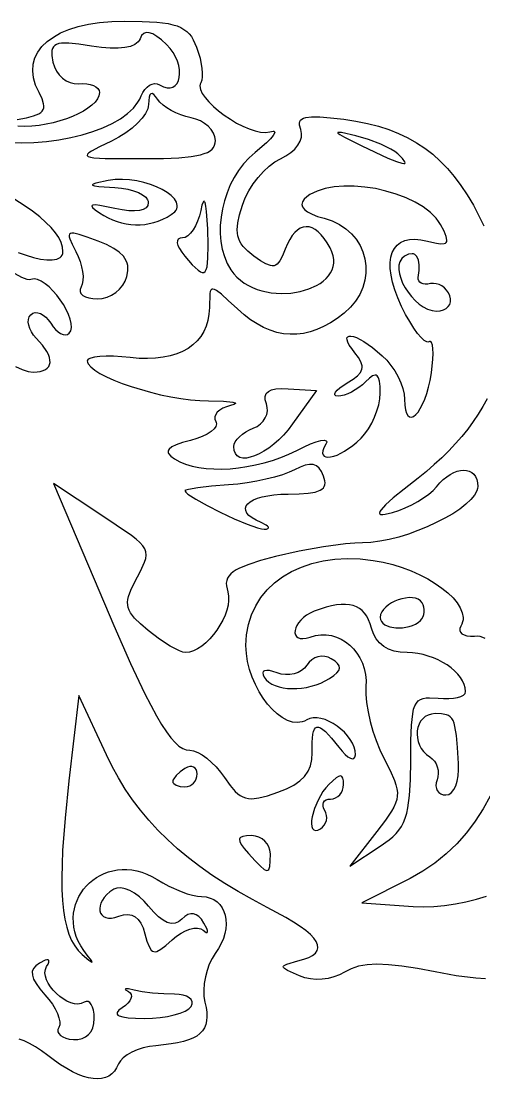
# Model space of a CAD drawing. Header units: millimetres. Extents: x -3.08 to 4.09, y 0 to 4.57.
# Drawn here: x 2.94 to 3.361, y 1.612 to 2.575 of the extents above; entities that cross this region are included whole.
import ezdxf

# ---------------------------------------------------------------- set-up
doc = ezdxf.new("R2010")
doc.units = ezdxf.units.MM

msp = doc.modelspace()

# ---------------------------------------------------------------- linework, layer by layer
at = {"flags": 128}
for points in [[(2.936031, 2.485743), (2.944531, 2.487219), (2.951087, 2.488864), (2.955813, 2.490819), (2.957526, 2.491957), (2.958824, 2.493224), (2.959722, 2.494638), (2.960234, 2.496217), (2.960375, 2.497979), (2.960158, 2.49994), (2.958709, 2.504532), (2.956003, 2.510132), (2.95289, 2.516992), (2.950992, 2.523607), (2.950278, 2.52995), (2.950713, 2.535992), (2.952267, 2.541708), (2.954906, 2.54707), (2.958597, 2.55205), (2.963309, 2.556621), (2.969008, 2.560757), (2.975663, 2.564429), (2.983239, 2.567612), (2.991706, 2.570276), (3.001031, 2.572396), (3.01118, 2.573944), (3.022121, 2.574893), (3.033823, 2.575215), (3.050011, 2.575014), (3.063114, 2.574313), (3.073534, 2.572968), (3.077864, 2.572008), (3.081673, 2.570833), (3.085013, 2.569424), (3.087934, 2.567763), (3.090485, 2.565832), (3.092717, 2.563613), (3.094681, 2.561088), (3.096426, 2.558238), (3.099462, 2.551493), (3.102542, 2.541604), (3.1043, 2.532208), (3.104643, 2.528026), (3.104608, 2.524364), (3.104178, 2.521355), (3.103337, 2.519132), (3.102758, 2.517793), (3.102514, 2.51633), (3.10296, 2.513077), (3.10454, 2.50947), (3.107116, 2.505607), (3.110553, 2.501582), (3.114715, 2.497495), (3.119465, 2.49344), (3.124668, 2.489515), (3.130187, 2.485817), (3.135886, 2.482443), (3.141629, 2.479489), (3.14728, 2.477052), (3.152702, 2.475228), (3.157761, 2.474116), (3.162318, 2.47381), (3.166239, 2.474409), (3.169035, 2.474959), (3.169907, 2.474859), (3.170438, 2.474523), (3.170635, 2.473959), (3.170504, 2.473178), (3.169288, 2.471003), (3.166845, 2.468074), (3.163232, 2.464468), (3.152712, 2.455534), (3.147222, 2.450702), (3.142205, 2.445262), (3.137678, 2.439291), (3.133656, 2.432867), (3.130156, 2.426069), (3.127193, 2.418972), (3.124784, 2.411656), (3.122944, 2.404198), (3.12169, 2.396674), (3.121038, 2.389164), (3.121003, 2.381744), (3.121602, 2.374491), (3.122851, 2.367485), (3.124765, 2.360802), (3.127362, 2.354519), (3.130656, 2.348715), (3.133254, 2.345202), (3.136173, 2.342024), (3.139384, 2.339175), (3.142854, 2.336648), (3.146554, 2.334436), (3.150452, 2.332533), (3.154518, 2.330931), (3.158722, 2.329623), (3.167418, 2.327865), (3.176294, 2.327204), (3.185106, 2.327584), (3.193607, 2.328951), (3.201553, 2.331251), (3.208697, 2.334428), (3.211891, 2.336328), (3.214793, 2.338427), (3.217372, 2.340719), (3.219597, 2.343195), (3.221438, 2.34585), (3.222863, 2.348677), (3.223843, 2.351668), (3.224345, 2.354817), (3.22434, 2.358117), (3.223798, 2.361561), (3.222686, 2.365142), (3.220975, 2.368854), (3.218331, 2.373425), (3.215631, 2.377374), (3.212891, 2.380701), (3.210124, 2.383406), (3.207346, 2.385489), (3.20457, 2.386952), (3.201811, 2.387794), (3.199083, 2.388017), (3.196401, 2.38762), (3.19378, 2.386604), (3.191234, 2.38497), (3.188776, 2.382717), (3.186423, 2.379847), (3.184187, 2.376359), (3.182084, 2.372255), (3.180128, 2.367534), (3.17764, 2.361369), (3.175256, 2.356833), (3.172769, 2.35388), (3.171422, 2.352983), (3.169972, 2.352465), (3.168393, 2.35232), (3.166658, 2.352542), (3.16262, 2.354066), (3.157652, 2.35699), (3.151545, 2.361271), (3.145987, 2.365725), (3.14175, 2.370106), (3.14011, 2.37234), (3.13878, 2.374642), (3.137755, 2.377039), (3.137028, 2.37956), (3.136591, 2.382235), (3.13644, 2.38509), (3.136967, 2.39146), (3.138556, 2.398898), (3.141156, 2.407632), (3.143705, 2.414137), (3.147047, 2.42064), (3.151041, 2.426969), (3.155543, 2.432949), (3.160412, 2.438408), (3.165506, 2.443173), (3.170681, 2.447069), (3.175795, 2.449923), (3.180811, 2.452536), (3.185166, 2.455507), (3.188804, 2.458759), (3.19167, 2.46221), (3.193707, 2.465781), (3.194861, 2.469394), (3.195076, 2.472968), (3.194295, 2.476423), (3.193175, 2.480524), (3.193122, 2.482229), (3.193436, 2.483709), (3.194138, 2.48497), (3.195248, 2.486017), (3.196788, 2.486855), (3.198779, 2.487489), (3.204198, 2.488166), (3.211672, 2.488087), (3.22137, 2.487294), (3.233462, 2.485826), (3.244552, 2.484103), (3.255047, 2.481976), (3.264978, 2.479423), (3.274376, 2.476422), (3.283271, 2.472951), (3.291695, 2.468987), (3.299679, 2.464509), (3.307253, 2.459493), (3.314449, 2.453918), (3.321298, 2.447761), (3.327831, 2.441001), (3.334079, 2.433615), (3.340072, 2.425581), (3.345842, 2.416877), (3.35142, 2.40748), (3.356837, 2.397368), (3.361014, 2.388824)], [(2.928095, 2.464815), (2.939769, 2.464467), (2.95139, 2.464753), (2.962854, 2.465642), (2.974059, 2.467106), (2.984899, 2.469118), (2.995272, 2.471647), (3.005074, 2.474667), (3.014201, 2.478147), (3.02255, 2.482061), (3.030017, 2.486378), (3.036498, 2.491071), (3.041889, 2.496111), (3.046088, 2.501469), (3.047707, 2.504259), (3.048989, 2.507118), (3.050475, 2.510304), (3.052273, 2.513021), (3.054313, 2.515229), (3.056528, 2.516887), (3.058847, 2.517953), (3.061204, 2.518385), (3.063529, 2.518144), (3.065753, 2.517187), (3.069349, 2.515351), (3.072585, 2.514448), (3.075447, 2.514396), (3.077921, 2.515113), (3.079993, 2.516518), (3.081647, 2.518528), (3.082871, 2.521061), (3.083649, 2.524034), (3.083968, 2.527367), (3.083812, 2.530976), (3.083169, 2.534779), (3.082023, 2.538695), (3.08036, 2.542641), (3.078166, 2.546535), (3.075427, 2.550296), (3.072128, 2.55384), (3.067372, 2.558114), (3.06316, 2.561345), (3.059468, 2.563539), (3.056271, 2.564701), (3.053543, 2.564837), (3.051261, 2.563953), (3.049399, 2.562054), (3.047934, 2.559146), (3.0472, 2.557638), (3.046173, 2.556273), (3.04326, 2.55397), (3.039233, 2.552244), (3.034128, 2.551099), (3.027985, 2.55054), (3.02084, 2.550573), (3.012732, 2.551204), (3.003698, 2.552437), (2.99216, 2.554169), (2.983178, 2.555094), (2.976496, 2.555107), (2.973939, 2.554738), (2.971861, 2.5541), (2.97023, 2.553181), (2.969016, 2.551967), (2.968185, 2.550445), (2.967705, 2.548601), (2.967675, 2.543895), (2.96867, 2.537743), (2.969931, 2.533519), (2.971851, 2.529649), (2.974337, 2.52621), (2.977297, 2.523281), (2.980637, 2.520939), (2.984266, 2.519262), (2.98809, 2.518328), (2.992017, 2.518215), (2.995837, 2.51833), (2.999402, 2.518064), (3.002634, 2.517447), (3.005453, 2.516514), (3.007782, 2.515296), (3.009542, 2.513828), (3.010656, 2.512142), (3.011045, 2.510271), (3.010578, 2.507325), (3.009224, 2.504379), (3.007054, 2.501461), (3.004138, 2.498601), (3.000548, 2.495828), (2.996354, 2.493171), (2.991627, 2.490659), (2.986437, 2.488323), (2.980856, 2.48619), (2.974954, 2.484291), (2.968802, 2.482654), (2.962471, 2.48131), (2.956031, 2.480286), (2.949553, 2.479614), (2.943108, 2.479321), (2.936767, 2.479437)], [(3.1166, 2.466521), (3.116147, 2.469924), (3.114847, 2.473264), (3.112792, 2.476457), (3.110073, 2.479418), (3.106781, 2.482062), (3.103007, 2.484304), (3.098842, 2.486059), (3.094378, 2.487243), (3.089747, 2.488347), (3.085105, 2.489875), (3.080575, 2.491756), (3.076283, 2.493923), (3.072353, 2.496306), (3.068911, 2.498837), (3.066082, 2.501445), (3.063989, 2.504062), (3.062093, 2.50671), (3.060435, 2.508426), (3.05902, 2.509212), (3.057849, 2.509069), (3.056924, 2.507999), (3.056249, 2.506004), (3.055826, 2.503084), (3.055656, 2.499243), (3.055464, 2.497385), (3.054936, 2.495418), (3.052939, 2.491222), (3.049806, 2.486792), (3.045673, 2.482264), (3.04068, 2.477775), (3.034965, 2.473462), (3.028665, 2.469461), (3.02192, 2.465909), (3.011011, 2.460676), (3.003602, 2.456739), (3.001322, 2.455199), (3.000049, 2.453914), (2.999828, 2.45286), (3.000703, 2.452015), (3.002719, 2.451356), (3.005919, 2.45086), (3.016051, 2.450263), (3.052475, 2.450007), (3.069391, 2.450195), (3.083302, 2.4508), (3.094439, 2.451881), (3.103033, 2.453498), (3.106448, 2.454526), (3.109315, 2.455711), (3.111661, 2.457059), (3.113516, 2.458579), (3.114909, 2.460277), (3.115868, 2.462162), (3.116422, 2.464241), (3.1166, 2.466521)], [(3.282712, 2.454312), (3.280024, 2.456428), (3.276421, 2.458667), (3.267097, 2.463241), (3.255997, 2.46749), (3.244378, 2.470868), (3.231506, 2.473663), (3.228552, 2.473917), (3.22796, 2.473733), (3.227963, 2.473333), (3.229774, 2.471856), (3.234017, 2.46943), (3.249934, 2.461507), (3.273645, 2.450509), (3.281357, 2.447369), (3.286448, 2.445769), (3.288043, 2.445539), (3.289023, 2.445686), (3.2894, 2.446207), (3.289188, 2.447098), (3.287049, 2.449981), (3.282712, 2.454312)], [(3.076434, 2.398979), (3.079634, 2.401601), (3.080689, 2.402988), (3.081399, 2.404416), (3.081779, 2.405878), (3.081842, 2.407364), (3.081076, 2.410383), (3.079214, 2.413413), (3.07637, 2.416392), (3.072657, 2.419259), (3.068187, 2.421955), (3.063075, 2.424416), (3.057433, 2.426584), (3.051374, 2.428396), (3.045012, 2.429791), (3.03846, 2.43071), (3.031831, 2.43109), (3.025238, 2.430872), (3.018795, 2.429993), (3.007654, 2.427534), (3.005165, 2.426618), (3.004705, 2.426222), (3.004776, 2.425863), (3.006523, 2.425233), (3.010441, 2.424694), (3.024934, 2.423743), (3.031072, 2.423187), (3.036798, 2.422183), (3.041987, 2.420787), (3.046514, 2.419055), (3.050253, 2.417045), (3.053078, 2.414813), (3.054866, 2.412416), (3.055331, 2.411173), (3.055489, 2.409909), (3.054965, 2.407277), (3.053418, 2.405197), (3.05089, 2.403676), (3.04742, 2.40272), (3.043049, 2.402337), (3.037817, 2.402532), (3.031766, 2.403314), (3.024934, 2.404687), (3.011455, 2.407432), (3.007309, 2.407886), (3.004843, 2.407712), (3.004229, 2.407385), (3.004021, 2.406898), (3.004805, 2.405433), (3.007158, 2.403307), (3.011045, 2.400507), (3.014929, 2.398063), (3.018897, 2.395932), (3.022935, 2.394113), (3.027033, 2.392606), (3.031178, 2.391411), (3.035359, 2.39053), (3.039562, 2.389961), (3.043776, 2.389706), (3.047989, 2.389765), (3.052188, 2.390137), (3.056363, 2.390824), (3.0605, 2.391825), (3.064588, 2.393141), (3.068614, 2.394771), (3.072567, 2.396717), (3.076434, 2.398979)], [(3.190587, 2.184257), (3.197268, 2.187542), (3.203207, 2.190133), (3.208296, 2.192006), (3.212425, 2.193139), (3.215486, 2.193508), (3.21737, 2.193093), (3.217836, 2.192583), (3.217967, 2.191868), (3.21717, 2.189812), (3.215444, 2.186635), (3.214479, 2.183971), (3.214217, 2.181812), (3.214603, 2.180147), (3.21558, 2.178967), (3.217091, 2.178263), (3.219079, 2.178024), (3.221489, 2.178241), (3.224264, 2.178905), (3.227346, 2.180005), (3.234209, 2.183478), (3.241625, 2.188583), (3.245399, 2.191723), (3.249142, 2.195243), (3.252648, 2.199231), (3.255919, 2.203885), (3.258884, 2.209037), (3.26147, 2.214517), (3.263607, 2.220158), (3.265222, 2.22579), (3.266244, 2.231245), (3.2666, 2.236354), (3.266452, 2.242502), (3.265974, 2.247181), (3.265114, 2.250432), (3.263819, 2.252295), (3.262993, 2.252718), (3.262039, 2.25281), (3.259722, 2.252018), (3.256815, 2.249959), (3.253267, 2.246673), (3.250351, 2.244002), (3.247169, 2.241523), (3.240423, 2.237356), (3.237063, 2.235774), (3.233849, 2.234597), (3.230883, 2.233879), (3.228267, 2.233673), (3.226333, 2.233978), (3.22532, 2.234722), (3.225194, 2.235858), (3.22592, 2.237337), (3.227464, 2.239108), (3.229791, 2.241123), (3.236656, 2.245687), (3.241929, 2.248999), (3.245884, 2.252106), (3.248551, 2.255128), (3.24996, 2.258184), (3.250202, 2.259761), (3.250142, 2.261392), (3.249127, 2.264871), (3.246945, 2.26874), (3.243628, 2.273118), (3.240657, 2.276924), (3.23849, 2.28018), (3.237085, 2.282889), (3.236398, 2.285057), (3.236386, 2.286688), (3.237007, 2.287787), (3.238216, 2.288358), (3.239972, 2.288406), (3.242231, 2.287935), (3.244949, 2.28695), (3.251593, 2.283458), (3.259559, 2.277964), (3.268503, 2.270507), (3.272582, 2.266377), (3.276389, 2.261691), (3.27984, 2.25661), (3.28285, 2.251297), (3.285338, 2.245912), (3.287218, 2.240618), (3.288408, 2.235577), (3.288823, 2.230951), (3.289037, 2.225523), (3.289649, 2.221234), (3.290611, 2.218038), (3.291875, 2.215889), (3.293394, 2.214739), (3.29512, 2.214544), (3.297006, 2.215255), (3.299003, 2.216828), (3.301065, 2.219215), (3.303144, 2.222371), (3.305192, 2.226248), (3.307163, 2.230801), (3.309007, 2.235983), (3.310678, 2.241748), (3.312127, 2.248049), (3.313309, 2.25484), (3.314608, 2.267252), (3.314756, 2.272421), (3.314581, 2.276743), (3.314095, 2.280101), (3.313307, 2.282379), (3.312227, 2.283461), (3.31158, 2.283516), (3.310864, 2.283229), (3.310033, 2.282961), (3.309047, 2.283073), (3.306661, 2.284374), (3.30381, 2.286998), (3.300593, 2.290814), (3.297114, 2.295691), (3.293474, 2.301496), (3.289773, 2.308099), (3.286114, 2.315368), (3.28266, 2.323158), (3.279911, 2.330526), (3.277857, 2.337447), (3.276487, 2.343894), (3.275791, 2.349842), (3.27576, 2.355264), (3.276382, 2.360136), (3.277647, 2.36443), (3.279546, 2.368122), (3.282068, 2.371185), (3.285203, 2.373593), (3.28894, 2.375321), (3.29327, 2.376342), (3.298182, 2.376631), (3.303666, 2.376162), (3.309712, 2.374909), (3.316322, 2.373321), (3.32131, 2.37252), (3.324756, 2.372605), (3.325925, 2.373012), (3.326739, 2.373679), (3.327207, 2.374617), (3.32734, 2.375839), (3.326637, 2.379189), (3.324711, 2.383827), (3.321642, 2.389854), (3.319842, 2.392815), (3.317681, 2.395674), (3.312368, 2.40107), (3.305882, 2.406007), (3.298407, 2.410453), (3.290122, 2.414373), (3.28121, 2.417733), (3.271852, 2.4205), (3.262229, 2.422639), (3.252522, 2.424116), (3.242913, 2.424898), (3.233582, 2.424951), (3.224712, 2.424241), (3.216484, 2.422733), (3.209079, 2.420395), (3.205741, 2.418904), (3.202677, 2.417192), (3.19991, 2.415255), (3.197462, 2.41309), (3.195722, 2.410715), (3.195198, 2.40833), (3.195855, 2.405969), (3.197658, 2.403665), (3.20057, 2.401451), (3.204557, 2.399361), (3.209584, 2.397429), (3.215614, 2.395687), (3.222978, 2.393308), (3.229597, 2.390111), (3.235453, 2.386185), (3.240528, 2.381618), (3.244803, 2.376499), (3.248259, 2.370919), (3.250879, 2.364964), (3.252642, 2.358725), (3.253531, 2.352291), (3.253527, 2.34575), (3.252612, 2.339191), (3.250767, 2.332703), (3.247972, 2.326375), (3.244211, 2.320297), (3.239464, 2.314556), (3.233712, 2.309243), (3.227479, 2.304517), (3.221272, 2.300452), (3.215088, 2.29705), (3.208929, 2.29431), (3.202793, 2.292232), (3.196681, 2.290816), (3.190591, 2.290061), (3.184524, 2.289968), (3.178479, 2.290538), (3.172456, 2.291769), (3.166454, 2.293661), (3.160473, 2.296215), (3.154513, 2.299431), (3.148573, 2.303309), (3.142654, 2.307848), (3.136753, 2.313048), (3.128331, 2.320908), (3.121984, 2.32654), (3.117419, 2.32996), (3.115713, 2.330845), (3.114342, 2.331182), (3.113269, 2.330974), (3.112459, 2.330223), (3.111874, 2.32893), (3.111478, 2.327097), (3.111045, 2.314409), (3.110724, 2.308347), (3.10977, 2.302665), (3.108201, 2.297374), (3.106032, 2.292485), (3.103279, 2.288007), (3.099957, 2.28395), (3.096082, 2.280325), (3.091672, 2.27714), (3.08674, 2.274407), (3.081304, 2.272136), (3.075379, 2.270336), (3.06898, 2.269017), (3.062125, 2.26819), (3.054829, 2.267864), (3.047107, 2.268049), (3.038975, 2.268757), (3.023817, 2.269935), (3.017186, 2.270012), (3.011403, 2.269765), (3.006625, 2.269207), (3.003014, 2.268348), (3.000731, 2.267204), (3.000136, 2.266527), (2.999934, 2.265784), (3.000135, 2.264474), (3.000728, 2.263115), (3.003013, 2.260274), (3.006645, 2.25731), (3.011477, 2.25427), (3.017364, 2.251203), (3.024162, 2.248157), (3.031723, 2.245179), (3.039904, 2.242317), (3.057542, 2.237136), (3.066708, 2.234913), (3.075912, 2.232997), (3.085009, 2.231439), (3.093852, 2.230284), (3.102297, 2.229583), (3.110198, 2.229382), (3.124077, 2.229147), (3.132503, 2.228267), (3.134465, 2.227629), (3.134846, 2.227268), (3.134815, 2.226882), (3.133471, 2.226043), (3.13035, 2.225132), (3.12654, 2.224006), (3.123228, 2.222563), (3.120471, 2.220863), (3.118323, 2.218967), (3.116838, 2.216933), (3.116073, 2.214821), (3.116082, 2.212692), (3.11692, 2.210604), (3.117393, 2.209552), (3.117555, 2.208455), (3.116992, 2.20616), (3.115325, 2.203789), (3.112651, 2.201415), (3.109063, 2.199107), (3.104656, 2.196938), (3.099526, 2.194978), (3.093767, 2.193298), (3.086502, 2.191307), (3.080871, 2.189368), (3.076839, 2.187438), (3.074371, 2.185477), (3.073713, 2.184472), (3.073432, 2.183442), (3.073524, 2.182385), (3.073986, 2.181292), (3.075998, 2.178985), (3.079434, 2.176479), (3.084159, 2.173895), (3.089456, 2.17174), (3.095266, 2.170009), (3.10153, 2.168698), (3.108189, 2.167804), (3.115183, 2.167321), (3.122454, 2.167247), (3.129942, 2.167576), (3.137589, 2.168305), (3.145335, 2.16943), (3.153122, 2.170946), (3.160889, 2.17285), (3.168578, 2.175137), (3.17613, 2.177803), (3.183486, 2.180844), (3.190587, 2.184257)], [(2.936912, 2.364582), (2.944154, 2.361993), (2.951008, 2.359976), (2.957349, 2.358573), (2.963055, 2.357823), (2.968001, 2.357768), (2.972064, 2.358447), (2.975119, 2.359902), (2.97623, 2.360933), (2.977043, 2.362172), (2.977542, 2.363626), (2.977712, 2.365298), (2.977295, 2.369435), (2.976035, 2.373681), (2.973919, 2.378046), (2.970932, 2.38254), (2.967061, 2.387174), (2.96229, 2.391958), (2.956608, 2.396901), (2.949998, 2.402015), (2.942448, 2.40731), (2.933943, 2.412795)], [(3.109531, 2.386118), (3.108563, 2.401779), (3.107899, 2.406805), (3.10713, 2.409925), (3.106709, 2.410761), (3.106265, 2.411111), (3.1058, 2.41097), (3.105314, 2.410335), (3.104288, 2.407568), (3.103198, 2.402784), (3.10199, 2.397762), (3.100403, 2.393077), (3.098502, 2.388832), (3.096357, 2.385128), (3.094035, 2.382069), (3.091604, 2.379757), (3.089131, 2.378295), (3.086684, 2.377784), (3.084347, 2.377492), (3.08276, 2.376631), (3.081921, 2.375232), (3.081826, 2.373321), (3.082472, 2.370926), (3.083856, 2.368075), (3.085974, 2.364797), (3.088823, 2.361118), (3.095536, 2.353358), (3.10075, 2.348321), (3.102845, 2.346884), (3.104625, 2.346201), (3.106111, 2.346295), (3.107323, 2.347191), (3.108279, 2.348912), (3.109002, 2.351484), (3.109823, 2.359274), (3.109946, 2.370754), (3.109531, 2.386118)], [(3.035989, 2.34259), (3.036894, 2.347832), (3.036699, 2.35261), (3.036174, 2.354844), (3.035356, 2.356984), (3.034238, 2.359038), (3.032814, 2.361014), (3.029024, 2.364759), (3.023937, 2.368281), (3.017502, 2.37164), (3.00967, 2.374896), (2.999941, 2.378485), (2.99264, 2.380884), (2.987583, 2.382005), (2.985838, 2.382059), (2.984585, 2.381762), (2.9838, 2.381101), (2.983461, 2.380067), (2.983545, 2.378649), (2.984027, 2.376835), (2.986098, 2.371978), (2.989489, 2.365409), (2.991655, 2.360885), (2.993411, 2.356235), (2.994737, 2.35159), (2.995613, 2.347085), (2.996019, 2.342851), (2.995937, 2.339021), (2.995345, 2.335728), (2.994225, 2.333104), (2.993316, 2.330918), (2.993319, 2.328879), (2.994173, 2.327032), (2.995817, 2.325422), (2.998192, 2.324091), (3.001235, 2.323086), (3.004887, 2.322451), (3.009087, 2.322229), (3.013532, 2.322644), (3.01789, 2.323834), (3.022048, 2.325716), (3.025897, 2.328206), (3.029326, 2.331222), (3.032225, 2.33468), (3.034483, 2.338497), (3.035989, 2.34259)], [(3.330017, 2.325007), (3.328742, 2.32774), (3.327059, 2.33018), (3.32504, 2.332282), (3.322757, 2.334), (3.320282, 2.335288), (3.317689, 2.3361), (3.315049, 2.336392), (3.312434, 2.336118), (3.309949, 2.33573), (3.307683, 2.335697), (3.30568, 2.335996), (3.303988, 2.336604), (3.302651, 2.337499), (3.301717, 2.338657), (3.301231, 2.340056), (3.301239, 2.341673), (3.301975, 2.348071), (3.30201, 2.353406), (3.301367, 2.357644), (3.300069, 2.360746), (3.299182, 2.361861), (3.29814, 2.362678), (3.296946, 2.363194), (3.295603, 2.363404), (3.29248, 2.362886), (3.288795, 2.36109), (3.286266, 2.358913), (3.284598, 2.356127), (3.283731, 2.352837), (3.283603, 2.349145), (3.284156, 2.345155), (3.285329, 2.340969), (3.287061, 2.336692), (3.289293, 2.332427), (3.291964, 2.328276), (3.295015, 2.324344), (3.298384, 2.320733), (3.302012, 2.317547), (3.305838, 2.314889), (3.309803, 2.312863), (3.313845, 2.311571), (3.317906, 2.311118), (3.321261, 2.311401), (3.324189, 2.312214), (3.32664, 2.313498), (3.328566, 2.315198), (3.329916, 2.317255), (3.33064, 2.319614), (3.330691, 2.322217), (3.330017, 2.325007)], [(2.934502, 2.260701), (2.940592, 2.257912), (2.946055, 2.256166), (2.950781, 2.255562), (2.954178, 2.255715), (2.957149, 2.256164), (2.959694, 2.256898), (2.961811, 2.257903), (2.963499, 2.259166), (2.964757, 2.260675), (2.965584, 2.262417), (2.965979, 2.26438), (2.96594, 2.26655), (2.965468, 2.268915), (2.964559, 2.271461), (2.963215, 2.274177), (2.959211, 2.280066), (2.953448, 2.286479), (2.950972, 2.289289), (2.948987, 2.292234), (2.947512, 2.295227), (2.946567, 2.298179), (2.946173, 2.301002), (2.946348, 2.30361), (2.947114, 2.305914), (2.948489, 2.307826), (2.95034, 2.309147), (2.952458, 2.309747), (2.954768, 2.309657), (2.957196, 2.308911), (2.959668, 2.307541), (2.962108, 2.305578), (2.964444, 2.303056), (2.9666, 2.300007), (2.96873, 2.296927), (2.97099, 2.294327), (2.973312, 2.292245), (2.975626, 2.290718), (2.977865, 2.289784), (2.979958, 2.289479), (2.981837, 2.289842), (2.983434, 2.290909), (2.984943, 2.293266), (2.985558, 2.296281), (2.985367, 2.299834), (2.984454, 2.303804), (2.982905, 2.308069), (2.980808, 2.31251), (2.978248, 2.317003), (2.975311, 2.32143), (2.972082, 2.325669), (2.96865, 2.329598), (2.965098, 2.333098), (2.961514, 2.336046), (2.957983, 2.338322), (2.954592, 2.339806), (2.951426, 2.340375), (2.948573, 2.339909), (2.947073, 2.339658), (2.945178, 2.339886), (2.940312, 2.34169), (2.934202, 2.345152)], [(3.133267, 2.187701), (3.133631, 2.189834), (3.134672, 2.192094), (3.13632, 2.194412), (3.1385, 2.196718), (3.141139, 2.198946), (3.144166, 2.201025), (3.147506, 2.202888), (3.151087, 2.204465), (3.154543, 2.206152), (3.157537, 2.208331), (3.160018, 2.210911), (3.161937, 2.2138), (3.163246, 2.216909), (3.163895, 2.220147), (3.163835, 2.223422), (3.163017, 2.226646), (3.16198, 2.230313), (3.161919, 2.233404), (3.162848, 2.23593), (3.164783, 2.237901), (3.167736, 2.239327), (3.171722, 2.240218), (3.176756, 2.240585), (3.18285, 2.240437), (3.208587, 2.238896), (3.186837, 2.20834), (3.18282, 2.203081), (3.178585, 2.198233), (3.174198, 2.19382), (3.169724, 2.189869), (3.16523, 2.186405), (3.16078, 2.183453), (3.156442, 2.181038), (3.152281, 2.179187), (3.148363, 2.177925), (3.144753, 2.177276), (3.141518, 2.177266), (3.138723, 2.177922), (3.136435, 2.179268), (3.134719, 2.181329), (3.133641, 2.184132), (3.133267, 2.187701)], [(3.364011, 2.231353), (3.360167, 2.224294), (3.355945, 2.217325), (3.351346, 2.21045), (3.346371, 2.203669), (3.34102, 2.196986), (3.335294, 2.190401), (3.329193, 2.183916), (3.322717, 2.177534), (3.315866, 2.171256), (3.308642, 2.165084), (3.301045, 2.159021), (3.288302, 2.149016), (3.278491, 2.140914), (3.271549, 2.134632), (3.267415, 2.130085), (3.266381, 2.128436), (3.266026, 2.12719), (3.266341, 2.126335), (3.26732, 2.125862), (3.268954, 2.12576), (3.271236, 2.126019), (3.277712, 2.127576), (3.283543, 2.129501), (3.289469, 2.131911), (3.295326, 2.134707), (3.300949, 2.137795), (3.306175, 2.141076), (3.310839, 2.144455), (3.314776, 2.147834), (3.317823, 2.151118), (3.320857, 2.154629), (3.323991, 2.157675), (3.327183, 2.160254), (3.330394, 2.162366), (3.333581, 2.164012), (3.336705, 2.165191), (3.339724, 2.165903), (3.342599, 2.166147), (3.345287, 2.165925), (3.34775, 2.165235), (3.349945, 2.164077), (3.351832, 2.162452), (3.353371, 2.160359), (3.354521, 2.157797), (3.35524, 2.154768), (3.355489, 2.151271), (3.3553, 2.149431), (3.354742, 2.147525), (3.352591, 2.143545), (3.349169, 2.139397), (3.344613, 2.135145), (3.339056, 2.130857), (3.332633, 2.126597), (3.325478, 2.122431), (3.317727, 2.118425), (3.309514, 2.114644), (3.300973, 2.111155), (3.29224, 2.108022), (3.283448, 2.105312), (3.274733, 2.103089), (3.266229, 2.10142), (3.25807, 2.100371), (3.250392, 2.100007), (3.243449, 2.099751), (3.235012, 2.099018), (3.214958, 2.096328), (3.192826, 2.092348), (3.171212, 2.087493), (3.157699, 2.083879), (3.14691, 2.080455), (3.138637, 2.077068), (3.135379, 2.075341), (3.132673, 2.073566), (3.130493, 2.071723), (3.128813, 2.069793), (3.127606, 2.067758), (3.126848, 2.065598), (3.126512, 2.063294), (3.126573, 2.060827), (3.127781, 2.055326), (3.12854, 2.051608), (3.128618, 2.047554), (3.128071, 2.043243), (3.126954, 2.038755), (3.125323, 2.034169), (3.123233, 2.029565), (3.12074, 2.025022), (3.117897, 2.020619), (3.114762, 2.016438), (3.111389, 2.012555), (3.107833, 2.009052), (3.10415, 2.006008), (3.100395, 2.003501), (3.096624, 2.001613), (3.092892, 2.000421), (3.089253, 2.000007), (3.086918, 2.000419), (3.083757, 2.001599), (3.075512, 2.005935), (3.065634, 2.012352), (3.055239, 2.020187), (3.048266, 2.026121), (3.042994, 2.03139), (3.039348, 2.03626), (3.038111, 2.038628), (3.037253, 2.040996), (3.036764, 2.043397), (3.036635, 2.045864), (3.036857, 2.04843), (3.037419, 2.051129), (3.03953, 2.057055), (3.042892, 2.063909), (3.048457, 2.074358), (3.052138, 2.082418), (3.053147, 2.085803), (3.053536, 2.088891), (3.053256, 2.091784), (3.052255, 2.094581), (3.050485, 2.097384), (3.047896, 2.100292), (3.044438, 2.103405), (3.040062, 2.106825), (3.012378, 2.125576), (2.969267, 2.154104), (3.006073, 2.06684), (3.024104, 2.024611), (3.039313, 1.99029), (3.052093, 1.963174), (3.057695, 1.952099), (3.062837, 1.942562), (3.067568, 1.934476), (3.071937, 1.927753), (3.075994, 1.922304), (3.079788, 1.918043), (3.083367, 1.914882), (3.08678, 1.912732), (3.090078, 1.911507), (3.093309, 1.911118), (3.096664, 1.910609), (3.100446, 1.909152), (3.104526, 1.906849), (3.108774, 1.903802), (3.113061, 1.900112), (3.117258, 1.895883), (3.121235, 1.891217), (3.124864, 1.886215), (3.129929, 1.879025), (3.134592, 1.873601), (3.136881, 1.871522), (3.139198, 1.869848), (3.141587, 1.868568), (3.144092, 1.86767), (3.146754, 1.867142), (3.149618, 1.866972), (3.15612, 1.86766), (3.163944, 1.869639), (3.173434, 1.872812), (3.181318, 1.875979), (3.187972, 1.879422), (3.193439, 1.883192), (3.197767, 1.887343), (3.201001, 1.891928), (3.203188, 1.897), (3.204372, 1.90261), (3.2046, 1.908812), (3.204536, 1.918584), (3.205199, 1.925712), (3.205828, 1.92829), (3.206668, 1.930213), (3.20773, 1.931484), (3.209024, 1.932104), (3.210559, 1.932076), (3.212346, 1.931401), (3.214394, 1.930082), (3.216714, 1.928121), (3.222207, 1.92228), (3.228906, 1.913896), (3.231876, 1.910245), (3.234662, 1.907334), (3.2372, 1.905191), (3.23943, 1.903843), (3.241289, 1.90332), (3.242715, 1.903649), (3.243645, 1.90486), (3.244017, 1.906979), (3.243762, 1.91049), (3.242847, 1.914031), (3.24134, 1.917553), (3.239311, 1.921005), (3.236831, 1.924337), (3.233969, 1.927499), (3.230796, 1.930441), (3.22738, 1.933113), (3.223792, 1.935464), (3.220101, 1.937446), (3.216377, 1.939007), (3.212691, 1.940098), (3.209111, 1.940668), (3.205708, 1.940668), (3.202552, 1.940048), (3.199712, 1.938757), (3.197689, 1.937688), (3.1956, 1.93693), (3.191253, 1.936307), (3.18674, 1.936801), (3.18213, 1.938329), (3.177492, 1.940806), (3.172896, 1.944148), (3.168409, 1.948269), (3.164102, 1.953087), (3.160043, 1.958515), (3.156301, 1.964469), (3.152946, 1.970866), (3.150046, 1.97762), (3.14767, 1.984647), (3.145887, 1.991862), (3.144767, 1.999182), (3.144378, 2.006521), (3.144961, 2.016334), (3.146674, 2.025646), (3.149465, 2.034422), (3.153284, 2.042628), (3.158078, 2.050229), (3.163795, 2.057191), (3.170383, 2.063478), (3.177791, 2.069057), (3.185968, 2.073892), (3.19486, 2.07795), (3.204416, 2.081195), (3.214585, 2.083593), (3.225315, 2.085109), (3.236554, 2.085709), (3.248249, 2.085357), (3.26035, 2.084021), (3.269329, 2.082374), (3.278125, 2.080184), (3.286664, 2.077508), (3.294871, 2.074402), (3.30267, 2.070923), (3.309986, 2.067127), (3.316743, 2.063071), (3.322868, 2.05881), (3.328283, 2.054403), (3.332915, 2.049905), (3.336688, 2.045373), (3.339526, 2.040862), (3.341355, 2.036431), (3.342099, 2.032134), (3.34204, 2.030055), (3.341683, 2.02803), (3.341016, 2.026067), (3.340031, 2.024173), (3.339105, 2.022084), (3.338991, 2.020196), (3.339639, 2.018546), (3.340996, 2.01717), (3.343012, 2.016105), (3.345636, 2.015388), (3.348817, 2.015056), (3.352503, 2.015146), (3.355018, 2.015189), (3.357406, 2.014902), (3.359675, 2.014272), (3.361833, 2.013287)], [(3.158267, 2.118465), (3.153619, 2.120576), (3.149919, 2.122752), (3.14714, 2.124963), (3.145256, 2.127184), (3.144241, 2.129385), (3.144068, 2.131539), (3.144712, 2.13362), (3.146146, 2.135599), (3.148344, 2.137448), (3.151279, 2.13914), (3.154927, 2.140648), (3.159259, 2.141943), (3.164251, 2.142999), (3.169876, 2.143787), (3.176108, 2.144281), (3.18292, 2.144451), (3.192964, 2.144642), (3.201068, 2.145251), (3.207341, 2.146337), (3.211896, 2.147956), (3.213563, 2.148984), (3.214842, 2.150166), (3.215747, 2.15151), (3.216291, 2.153023), (3.216489, 2.154713), (3.216354, 2.156585), (3.215142, 2.160909), (3.213271, 2.164977), (3.211123, 2.168054), (3.208628, 2.170154), (3.205718, 2.171293), (3.202324, 2.171485), (3.198376, 2.170743), (3.193806, 2.169084), (3.188545, 2.166521), (3.183665, 2.164286), (3.177545, 2.162088), (3.170431, 2.159984), (3.162569, 2.158029), (3.154206, 2.156281), (3.145588, 2.154796), (3.136961, 2.15363), (3.128573, 2.15284), (3.113149, 2.151549), (3.100517, 2.150125), (3.091979, 2.148742), (3.089652, 2.148121), (3.088837, 2.147576), (3.089527, 2.146287), (3.091503, 2.144499), (3.098648, 2.13975), (3.108941, 2.133977), (3.12105, 2.12783), (3.133646, 2.121954), (3.145397, 2.116998), (3.154974, 2.11361), (3.158531, 2.112706), (3.161045, 2.112437), (3.162993, 2.112638), (3.164263, 2.113047), (3.164866, 2.113639), (3.164812, 2.114389), (3.164114, 2.115271), (3.162783, 2.116261), (3.158267, 2.118465)], [(3.294378, 1.901548), (3.294503, 1.91993), (3.295029, 1.934055), (3.296184, 1.944442), (3.297068, 1.948397), (3.298196, 1.951611), (3.299595, 1.95415), (3.301293, 1.956079), (3.303321, 1.957462), (3.305704, 1.958365), (3.308474, 1.958852), (3.311657, 1.958987), (3.319378, 1.958465), (3.3244, 1.958111), (3.329085, 1.958127), (3.333331, 1.958487), (3.337034, 1.959166), (3.340094, 1.96014), (3.342406, 1.961383), (3.343868, 1.96287), (3.344378, 1.964576), (3.344066, 1.96783), (3.343159, 1.971075), (3.341697, 1.974282), (3.339722, 1.977425), (3.337275, 1.980474), (3.334399, 1.983404), (3.331134, 1.986185), (3.327522, 1.988791), (3.323605, 1.991194), (3.319424, 1.993367), (3.31502, 1.99528), (3.310435, 1.996908), (3.30571, 1.998222), (3.300888, 1.999195), (3.296009, 1.999799), (3.291114, 2.000007), (3.284924, 2.00037), (3.279303, 2.001452), (3.274273, 2.003237), (3.269854, 2.005712), (3.266066, 2.008862), (3.262931, 2.012675), (3.260468, 2.017135), (3.258698, 2.022229), (3.257468, 2.026287), (3.256009, 2.02992), (3.25431, 2.033133), (3.252363, 2.035926), (3.250159, 2.038302), (3.247689, 2.040265), (3.244944, 2.041817), (3.241915, 2.04296), (3.238593, 2.043697), (3.234969, 2.04403), (3.231035, 2.043962), (3.226782, 2.043496), (3.222199, 2.042635), (3.21728, 2.04138), (3.206392, 2.037701), (3.202731, 2.036054), (3.199479, 2.034122), (3.196646, 2.031971), (3.194243, 2.029667), (3.19228, 2.027276), (3.190767, 2.024865), (3.189715, 2.0225), (3.189135, 2.020248), (3.189037, 2.018175), (3.18943, 2.016347), (3.190327, 2.01483), (3.191736, 2.013691), (3.193669, 2.012997), (3.196135, 2.012813), (3.199146, 2.013206), (3.202712, 2.014243), (3.207679, 2.015645), (3.212606, 2.016307), (3.217451, 2.016268), (3.22217, 2.015565), (3.226722, 2.014235), (3.231064, 2.012316), (3.235155, 2.009845), (3.238951, 2.006861), (3.242411, 2.0034), (3.245493, 1.999499), (3.248154, 1.995198), (3.250352, 1.990532), (3.252045, 1.98554), (3.25319, 1.980258), (3.253746, 1.974726), (3.25367, 1.968979), (3.253618, 1.962223), (3.254294, 1.954538), (3.255631, 1.946192), (3.257562, 1.937453), (3.260021, 1.928586), (3.262939, 1.91986), (3.266252, 1.91154), (3.269892, 1.903896), (3.275638, 1.892647), (3.279647, 1.8836), (3.28098, 1.879688), (3.281853, 1.876071), (3.28226, 1.872661), (3.282192, 1.869375), (3.281642, 1.866125), (3.2806, 1.862827), (3.279059, 1.859395), (3.277011, 1.855743), (3.271362, 1.847439), (3.263587, 1.837229), (3.238948, 1.805562), (3.26667, 1.823771), (3.274699, 1.829506), (3.278072, 1.832371), (3.281048, 1.835324), (3.283651, 1.838429), (3.285905, 1.841753), (3.287832, 1.845361), (3.289456, 1.849321), (3.290802, 1.853697), (3.291892, 1.858556), (3.293398, 1.869987), (3.294165, 1.884142), (3.294378, 1.901548)], [(3.303337, 2.029326), (3.304647, 2.030941), (3.305649, 2.032805), (3.306335, 2.034852), (3.306699, 2.037015), (3.306736, 2.039229), (3.30644, 2.041426), (3.305804, 2.04354), (3.304823, 2.045507), (3.303251, 2.047353), (3.30119, 2.048709), (3.298722, 2.049603), (3.295927, 2.050064), (3.292887, 2.050119), (3.289683, 2.049797), (3.286398, 2.049128), (3.283113, 2.048139), (3.279908, 2.046859), (3.276867, 2.045316), (3.27407, 2.043539), (3.271598, 2.041557), (3.269534, 2.039399), (3.267959, 2.037091), (3.266954, 2.034664), (3.2666, 2.032146), (3.266897, 2.030118), (3.267744, 2.028316), (3.269083, 2.026744), (3.27085, 2.025406), (3.272986, 2.024307), (3.27543, 2.023452), (3.280995, 2.022491), (3.287056, 2.022561), (3.293126, 2.023698), (3.296011, 2.024679), (3.298715, 2.025941), (3.301178, 2.027488), (3.303337, 2.029326)], [(3.220559, 1.976562), (3.224382, 1.979178), (3.227157, 1.981557), (3.22889, 1.983764), (3.229585, 1.985864), (3.229248, 1.987921), (3.227885, 1.99), (3.225501, 1.992164), (3.2221, 1.994479), (3.219198, 1.99587), (3.216147, 1.996609), (3.213037, 1.996722), (3.20996, 1.996231), (3.207007, 1.995159), (3.20427, 1.993532), (3.20184, 1.991371), (3.199809, 1.988701), (3.197678, 1.986), (3.194965, 1.983758), (3.191781, 1.982005), (3.188238, 1.980771), (3.184446, 1.980083), (3.180518, 1.979971), (3.176564, 1.980463), (3.172698, 1.98159), (3.168943, 1.982869), (3.165782, 1.98362), (3.163249, 1.983854), (3.161375, 1.983581), (3.160192, 1.982813), (3.159733, 1.981561), (3.16003, 1.979834), (3.161114, 1.977646), (3.162929, 1.975276), (3.165221, 1.973209), (3.167942, 1.971446), (3.171045, 1.969988), (3.174481, 1.968835), (3.178203, 1.967989), (3.182162, 1.96745), (3.186311, 1.967218), (3.1906, 1.967296), (3.194984, 1.967684), (3.199413, 1.968382), (3.203839, 1.969392), (3.208215, 1.970714), (3.212492, 1.972349), (3.216623, 1.974298), (3.220559, 1.976562)], [(3.362403, 1.702991), (3.353564, 1.703576), (3.335756, 1.705749), (3.316698, 1.709187), (3.300449, 1.712244), (3.286344, 1.714424), (3.274158, 1.715728), (3.263668, 1.716156), (3.254649, 1.715707), (3.246875, 1.714383), (3.240124, 1.712181), (3.23417, 1.709104), (3.229486, 1.70659), (3.224454, 1.704647), (3.219183, 1.703286), (3.213783, 1.702515), (3.208362, 1.702344), (3.203031, 1.702782), (3.197898, 1.703837), (3.193073, 1.705521), (3.182182, 1.71057), (3.179401, 1.71238), (3.178671, 1.713159), (3.178378, 1.713876), (3.178522, 1.714546), (3.1791, 1.715184), (3.181553, 1.716425), (3.1916, 1.719201), (3.197033, 1.720711), (3.201516, 1.722413), (3.20505, 1.724311), (3.207631, 1.726407), (3.20926, 1.728705), (3.209933, 1.731205), (3.20965, 1.733913), (3.208409, 1.73683), (3.20621, 1.739958), (3.203049, 1.743301), (3.198926, 1.746862), (3.193839, 1.750643), (3.187786, 1.754646), (3.180767, 1.758875), (3.163823, 1.768021), (3.150223, 1.77517), (3.137292, 1.782453), (3.125013, 1.789885), (3.113371, 1.797481), (3.102349, 1.805256), (3.091931, 1.813227), (3.082099, 1.821408), (3.072838, 1.829816), (3.064132, 1.838465), (3.055963, 1.847372), (3.048315, 1.856552), (3.041172, 1.866021), (3.034518, 1.875793), (3.028336, 1.885885), (3.02261, 1.896312), (3.017323, 1.90709), (2.992323, 1.961118), (2.983239, 1.88334), (2.97966, 1.849271), (2.977479, 1.819961), (2.976922, 1.806984), (2.976723, 1.79507), (2.976888, 1.784175), (2.977418, 1.774257), (2.978317, 1.765273), (2.979589, 1.75718), (2.981235, 1.749937), (2.983261, 1.7435), (2.985668, 1.737827), (2.98846, 1.732875), (2.99164, 1.728602), (2.995212, 1.724965), (3.001244, 1.719866), (3.004052, 1.718073), (3.004239, 1.718416), (3.00361, 1.719586), (2.999892, 1.724409), (2.996665, 1.728645), (2.993938, 1.732924), (2.991696, 1.73723), (2.989922, 1.741545), (2.988599, 1.74585), (2.987711, 1.750128), (2.987241, 1.754361), (2.987174, 1.758532), (2.987492, 1.762622), (2.98818, 1.766613), (2.98922, 1.770488), (2.990596, 1.774229), (2.992293, 1.777817), (2.994293, 1.781236), (2.99658, 1.784467), (2.999137, 1.787493), (3.001948, 1.790295), (3.004998, 1.792855), (3.008268, 1.795157), (3.011743, 1.797181), (3.015407, 1.798911), (3.019242, 1.800328), (3.023233, 1.801414), (3.027363, 1.802152), (3.031615, 1.802523), (3.035974, 1.80251), (3.040422, 1.802096), (3.044944, 1.801261), (3.049522, 1.799989), (3.054141, 1.798261), (3.058784, 1.79606), (3.063434, 1.793368), (3.068698, 1.790238), (3.074236, 1.787318), (3.085467, 1.782363), (3.090828, 1.780456), (3.095799, 1.779014), (3.100214, 1.778103), (3.103906, 1.777784), (3.108076, 1.777463), (3.111849, 1.776531), (3.115213, 1.775036), (3.118157, 1.773025), (3.12067, 1.770547), (3.122739, 1.767649), (3.124352, 1.764379), (3.1255, 1.760784), (3.126169, 1.756913), (3.126348, 1.752813), (3.126026, 1.748531), (3.125191, 1.744116), (3.123832, 1.739616), (3.121936, 1.735077), (3.119492, 1.730548), (3.116489, 1.726076), (3.113544, 1.721471), (3.111025, 1.716235), (3.108972, 1.710551), (3.107422, 1.7046), (3.106414, 1.698565), (3.105987, 1.692627), (3.10618, 1.686968), (3.107031, 1.681771), (3.108067, 1.676905), (3.108682, 1.672436), (3.108857, 1.668349), (3.108572, 1.664624), (3.107809, 1.661245), (3.106548, 1.658195), (3.10477, 1.655457), (3.102455, 1.653014), (3.099584, 1.650847), (3.096137, 1.648941), (3.092096, 1.647278), (3.087441, 1.645841), (3.082153, 1.644612), (3.076212, 1.643575), (3.062295, 1.642007), (3.056461, 1.641239), (3.050801, 1.639962), (3.045456, 1.638242), (3.040564, 1.636147), (3.036265, 1.633746), (3.032699, 1.631106), (3.030005, 1.628295), (3.028323, 1.625382), (3.026657, 1.621814), (3.024616, 1.618793), (3.022214, 1.616316), (3.019463, 1.614383), (3.016376, 1.612991), (3.012967, 1.612139), (3.009249, 1.611825), (3.005234, 1.612048), (3.000937, 1.612807), (2.996369, 1.614098), (2.991545, 1.615922), (2.986477, 1.618276), (2.981178, 1.621159), (2.975663, 1.624569), (2.969942, 1.628505), (2.964031, 1.632965), (2.9583, 1.637211), (2.952672, 1.64089), (2.947291, 1.643941), (2.942298, 1.646304), (2.937839, 1.647918)], [(3.337962, 1.899076), (3.33697, 1.913615), (3.33595, 1.924664), (3.334676, 1.932702), (3.333873, 1.935741), (3.332922, 1.938206), (3.331794, 1.940158), (3.330462, 1.941655), (3.328898, 1.942759), (3.327073, 1.943527), (3.322527, 1.9443), (3.3166, 1.944451), (3.313202, 1.94413), (3.310178, 1.94321), (3.307538, 1.941759), (3.305289, 1.939844), (3.30344, 1.937532), (3.301998, 1.93489), (3.300972, 1.931985), (3.30037, 1.928885), (3.3002, 1.925656), (3.30047, 1.922366), (3.301189, 1.919081), (3.302364, 1.915869), (3.304004, 1.912797), (3.306117, 1.909932), (3.308711, 1.90734), (3.311795, 1.90509), (3.314072, 1.903335), (3.315988, 1.901158), (3.317517, 1.898645), (3.318632, 1.895883), (3.319305, 1.892958), (3.31951, 1.889955), (3.319219, 1.886961), (3.318406, 1.884062), (3.317623, 1.881312), (3.317419, 1.878747), (3.31776, 1.876421), (3.318613, 1.874392), (3.319944, 1.872716), (3.32172, 1.871449), (3.323909, 1.870647), (3.326475, 1.870368), (3.329132, 1.870948), (3.33153, 1.872615), (3.333624, 1.875254), (3.33537, 1.878753), (3.336721, 1.882998), (3.337634, 1.887876), (3.338062, 1.893273), (3.337962, 1.899076)], [(3.099934, 1.889548), (3.099707, 1.891772), (3.099057, 1.893576), (3.098029, 1.89494), (3.09667, 1.895843), (3.095024, 1.896267), (3.093137, 1.896189), (3.091055, 1.895591), (3.088823, 1.894451), (3.084508, 1.891396), (3.080975, 1.888156), (3.078588, 1.885119), (3.077938, 1.883798), (3.077712, 1.882673), (3.077938, 1.88169), (3.078588, 1.880773), (3.080975, 1.879218), (3.084508, 1.878169), (3.088823, 1.877784), (3.091055, 1.878024), (3.093137, 1.878712), (3.095024, 1.8798), (3.09667, 1.881239), (3.098029, 1.882982), (3.099057, 1.88498), (3.099707, 1.887185), (3.099934, 1.889548)], [(3.216114, 1.856326), (3.215071, 1.858406), (3.214562, 1.860345), (3.214564, 1.862102), (3.215057, 1.863635), (3.216018, 1.864901), (3.217425, 1.865857), (3.219256, 1.866462), (3.221489, 1.866673), (3.223854, 1.866945), (3.22606, 1.867725), (3.22806, 1.868958), (3.229805, 1.87059), (3.231247, 1.872565), (3.232337, 1.87483), (3.233026, 1.877328), (3.233267, 1.880007), (3.233118, 1.88339), (3.232639, 1.885809), (3.231779, 1.887266), (3.230489, 1.88776), (3.228721, 1.887292), (3.226423, 1.885862), (3.220045, 1.880118), (3.217171, 1.876938), (3.214535, 1.873433), (3.212154, 1.869691), (3.210045, 1.865799), (3.206712, 1.857921), (3.204673, 1.850507), (3.204182, 1.847194), (3.204065, 1.844261), (3.204341, 1.841798), (3.205025, 1.839891), (3.206136, 1.83863), (3.20769, 1.838103), (3.209705, 1.838398), (3.212198, 1.839604), (3.214142, 1.841098), (3.215702, 1.842898), (3.216863, 1.844938), (3.217609, 1.847147), (3.217923, 1.849459), (3.217789, 1.851805), (3.217192, 1.854117), (3.216114, 1.856326)], [(3.366823, 1.869297), (3.360441, 1.857657), (3.353197, 1.8465), (3.345134, 1.83591), (3.336294, 1.825972), (3.326719, 1.816772), (3.316453, 1.808395), (3.305538, 1.800927), (3.294017, 1.794451), (3.249934, 1.772229), (3.296531, 1.76884), (3.30591, 1.768501), (3.315534, 1.768794), (3.325289, 1.769672), (3.335061, 1.771093), (3.344737, 1.773011), (3.354202, 1.775382), (3.363343, 1.778161)], [(3.1666, 1.816673), (3.166251, 1.820021), (3.165249, 1.823145), (3.163666, 1.825975), (3.161571, 1.828444), (3.159035, 1.830484), (3.15613, 1.832025), (3.152924, 1.833), (3.149489, 1.83334), (3.144829, 1.833192), (3.141432, 1.832688), (3.139283, 1.831736), (3.138671, 1.831064), (3.138366, 1.830246), (3.138666, 1.828128), (3.140167, 1.825289), (3.142854, 1.82164), (3.146712, 1.81709), (3.152794, 1.810311), (3.157501, 1.805462), (3.161006, 1.802539), (3.162363, 1.801799), (3.163484, 1.801538), (3.164392, 1.801757), (3.165108, 1.802455), (3.166053, 1.805285), (3.166493, 1.810026), (3.1666, 1.816673)], [(3.105392, 1.747243), (3.108292, 1.74517), (3.109063, 1.745126), (3.109376, 1.745706), (3.109231, 1.746885), (3.108625, 1.748635), (3.106017, 1.753743), (3.103791, 1.75713), (3.101509, 1.759668), (3.099162, 1.761359), (3.096736, 1.762206), (3.09422, 1.762212), (3.091603, 1.761378), (3.088873, 1.759707), (3.086017, 1.757201), (3.083008, 1.754822), (3.079814, 1.753534), (3.076415, 1.753343), (3.072795, 1.754258), (3.068935, 1.756286), (3.064818, 1.759434), (3.060425, 1.763708), (3.055739, 1.769118), (3.051631, 1.773708), (3.047325, 1.77765), (3.042937, 1.780886), (3.038588, 1.783357), (3.034396, 1.785007), (3.03048, 1.785778), (3.026957, 1.785612), (3.023948, 1.784451), (3.020572, 1.782109), (3.017735, 1.779627), (3.015425, 1.777059), (3.013634, 1.774457), (3.01235, 1.771876), (3.011562, 1.769367), (3.011262, 1.766985), (3.011437, 1.764781), (3.012079, 1.762809), (3.013175, 1.761123), (3.014717, 1.759775), (3.016694, 1.758818), (3.019095, 1.758306), (3.021909, 1.758291), (3.025128, 1.758826), (3.028739, 1.759965), (3.032996, 1.761214), (3.036874, 1.761542), (3.040376, 1.760948), (3.043505, 1.759429), (3.046265, 1.756981), (3.048659, 1.753604), (3.050691, 1.749294), (3.052364, 1.744048), (3.054279, 1.73724), (3.05611, 1.732274), (3.058072, 1.729101), (3.059167, 1.728172), (3.060375, 1.727673), (3.06172, 1.727599), (3.063231, 1.727944), (3.066853, 1.729865), (3.071451, 1.733388), (3.077239, 1.738465), (3.081232, 1.741738), (3.08532, 1.744462), (3.089388, 1.746599), (3.093321, 1.748114), (3.097003, 1.748972), (3.100319, 1.749137), (3.103154, 1.748572), (3.105392, 1.747243)], [(3.006281, 1.666729), (3.006093, 1.670737), (3.005553, 1.674252), (3.0047, 1.677212), (3.003571, 1.679557), (3.002205, 1.681226), (3.000638, 1.682157), (2.998911, 1.682289), (2.997059, 1.681562), (2.994338, 1.680392), (2.991337, 1.679991), (2.988132, 1.680284), (2.9848, 1.681199), (2.981418, 1.682663), (2.978063, 1.684603), (2.974811, 1.686946), (2.971739, 1.689618), (2.968925, 1.692546), (2.966445, 1.695658), (2.964375, 1.698881), (2.962793, 1.70214), (2.961776, 1.705364), (2.961399, 1.708479), (2.961741, 1.711412), (2.962878, 1.71409), (2.964169, 1.716427), (2.964831, 1.718224), (2.964881, 1.719475), (2.964333, 1.720172), (2.963203, 1.720308), (2.961507, 1.719877), (2.956475, 1.717284), (2.95318, 1.714865), (2.950972, 1.712286), (2.949867, 1.709459), (2.949878, 1.706295), (2.951023, 1.702705), (2.953315, 1.698601), (2.956771, 1.693893), (2.961406, 1.688493), (2.964999, 1.684195), (2.968118, 1.67981), (2.970713, 1.675462), (2.972731, 1.671272), (2.97412, 1.667365), (2.97483, 1.663862), (2.974808, 1.660887), (2.974003, 1.658562), (2.973215, 1.656625), (2.973231, 1.65476), (2.973998, 1.653013), (2.975462, 1.651429), (2.977568, 1.650052), (2.980265, 1.648927), (2.983497, 1.648101), (2.987212, 1.647618), (2.991377, 1.647672), (2.995107, 1.648467), (2.998366, 1.649966), (3.001116, 1.652132), (3.00332, 1.654928), (3.00494, 1.658317), (3.00594, 1.662263), (3.006281, 1.666729)], [(3.094378, 1.677784), (3.095309, 1.680016), (3.09531, 1.682099), (3.094443, 1.683986), (3.092771, 1.685632), (3.090355, 1.686991), (3.087257, 1.688019), (3.083541, 1.688669), (3.079267, 1.688896), (3.06957, 1.68919), (3.059406, 1.689991), (3.049982, 1.691175), (3.042503, 1.692618), (3.037514, 1.693669), (3.034868, 1.693769), (3.034477, 1.693475), (3.034738, 1.69296), (3.037295, 1.691284), (3.038913, 1.690069), (3.039825, 1.688555), (3.040054, 1.686804), (3.039621, 1.684876), (3.038551, 1.682832), (3.036865, 1.680732), (3.034587, 1.678635), (3.031739, 1.676604), (3.028648, 1.674307), (3.027141, 1.672328), (3.026985, 1.671457), (3.02723, 1.670663), (3.027878, 1.669946), (3.028929, 1.669305), (3.032247, 1.66825), (3.037198, 1.667491), (3.043794, 1.667023), (3.052045, 1.66684), (3.059308, 1.667032), (3.066355, 1.66765), (3.073013, 1.668649), (3.079107, 1.669984), (3.084465, 1.67161), (3.088912, 1.673483), (3.092274, 1.675556), (3.094378, 1.677784)]]:
    msp.add_lwpolyline(points, dxfattribs=at)

doc.saveas('drawing.dxf')
